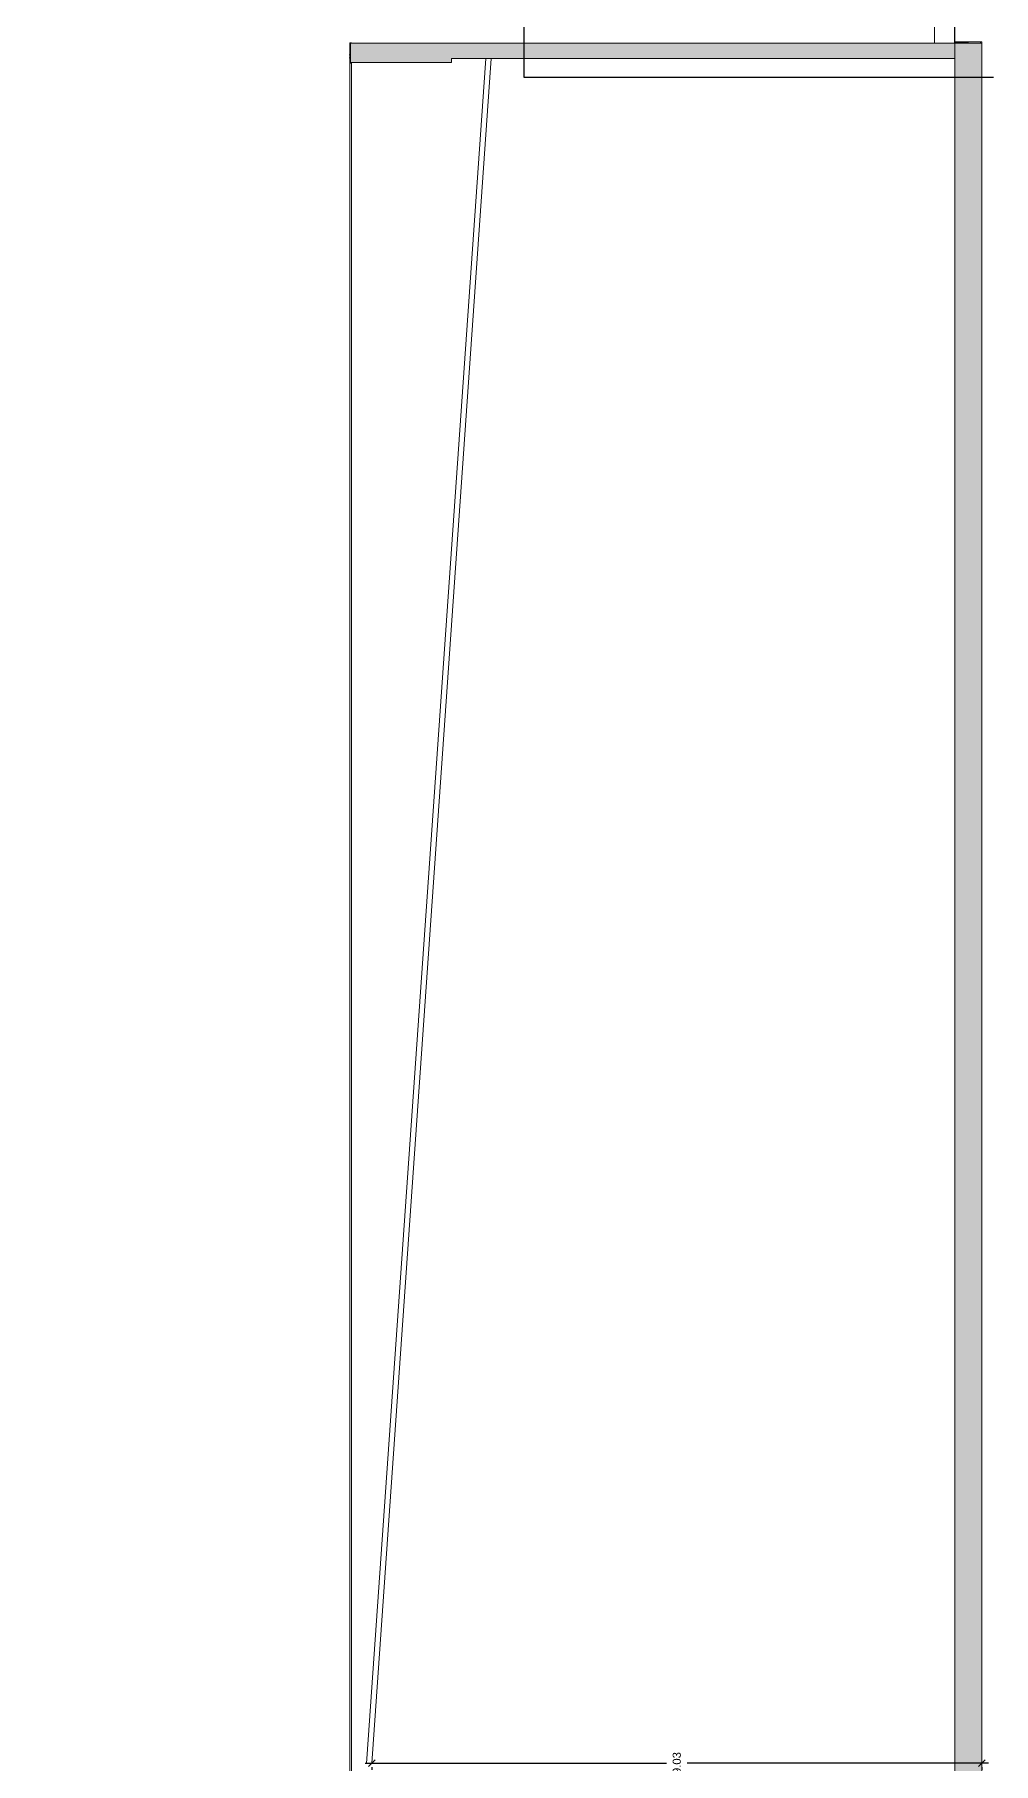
# Model space of a CAD drawing. Header units: millimetres. Extents: x -32 to 1412, y -324 to 2887.
# Drawn here: x 934.94 to 949.14, y 1879.95 to 1905.55 of the extents above; entities that cross this region are included whole.
import ezdxf

# ---------------------------------------------------------------- set-up
doc = ezdxf.new("R2010")
doc.units = ezdxf.units.MM
doc.header["$LTSCALE"] = 0.5
doc.header["$PDMODE"] = 3
doc.layers.get('0').update_dxf_attribs({"linetype": 'CONTINUOUS'})
doc.layers.get('DEFPOINTS').update_dxf_attribs({"linetype": 'CONTINUOUS'})
doc.layers.add('_Detalhes', color=7, linetype='CONTINUOUS', lineweight=5, true_color=0x00a600)
for name, color, linetype, lineweight in [('Arq_Coberturas', 7, 'CONTINUOUS', 5), ('Arq_Coberturas C', 7, 'CONTINUOUS', 15), ('Arq_Paredes', 7, 'CONTINUOUS', 5), ('Arq_Paredes_C', 7, 'CONTINUOUS', 9), ('Arq_pavimentos', 7, 'CONTINUOUS', 5), ('Arq_Pavimentos C', 7, 'CONTINUOUS', 9), ('quadros eletricos', 3, 'CONTINUOUS', 30), ('Top_Parques estacionamento', 7, 'CONTINUOUS', 5)]:
    doc.layers.add(name, color=color, linetype=linetype, lineweight=lineweight)
doc.styles.add('ARIAL', font='arial.ttf')
doc.dimstyles.new('1-100 Small', dxfattribs={"dimtxt": 0.12, "dimasz": 0.1, "dimexe": 0.1, "dimexo": 0.0625, "dimgap": 0.09, "dimtad": 0, "dimtih": 1, "dimtoh": 1, "dimzin": 0, "dimdsep": 46, "dimtxsty": 'ARIAL', "dimblk1": 'OBLIQUE', "dimblk2": 'OBLIQUE', "dimsah": 1, "dimcen": 0.09, "dimdle": 0.1, "dimadec": 0, "dimazin": 0, "dimtfac": 1, "dimtofl": 0, "dimtmove": 0, "dimatfit": 3, "dimldrblk": 'OBLIQUE', "dimfxl": 1, "dimtolj": 1, "dimtzin": 0, "dimarcsym": 0})

# ---------------------------------------------------------------- blocks, each defined once
blk = doc.blocks.new('Basic Wall _ Ext Cha 390 - Chapa18_isolamento60_Madres300_chapa18-PLAT - ___-374012-A')
at = {"layer": 'Arq_Paredes'}
h = blk.add_hatch(dxfattribs=at)
h.set_pattern_fill('FP_1', color=256, style=0, pattern_type=2)
h.set_pattern_definition([(45, (47.657, 6.95), (-0.1414214, 0.1414214), []), (135, (47.657, 6.95), (-0.1414214, -0.1414214), [])])
h.paths.add_polyline_path([(73.242, 8.932), (73.244, 8.94), (73.244, 8.955), (73.544, 8.957), (73.544, 8.96), (73.242, 8.955), (73.242, 8.936)], flags=0)
at = {"layer": 'Arq_Paredes_C'}
for p, q in [((73.546, 8.96), (73.242, 8.957)), ((73.242, 8.957), (73.242, 8.932)), ((73.242, 8.932), (73.249, 8.939)), ((73.244, 8.955), (73.544, 8.958)), ((73.244, 8.936), (73.244, 8.955)), ((73.248, 8.94), (73.244, 8.936)), ((73.249, 8.939), (73.248, 8.94)), ((73.541, 8.94), (73.539, 8.939)), ((73.539, 8.939), (73.546, 8.932)), ((73.544, 8.936), (73.541, 8.94)), ((73.544, 8.958), (73.544, 8.936)), ((73.546, 8.932), (73.546, 8.96))]:
    blk.add_line(p, q, dxfattribs=at)
blk = doc.blocks.new('Basic Wall _ Ext Cha 390 - Chapa18_isolamento60_Madres300_chapa18-PLAT - ___-374102-A')
at = {"layer": 'Arq_Paredes'}
for p, q in [((73.546, 8.96), (22.817, 8.96)), ((73.242, 8.957), (22.817, 8.957)), ((73.242, 8.932), (22.817, 8.932)), ((73.242, 8.932), (73.249, 8.939)), ((73.248, 8.94), (73.244, 8.936)), ((73.248, 8.94), (73.244, 8.94)), ((73.249, 8.939), (73.246, 8.939)), ((73.249, 8.939), (73.248, 8.94)), ((73.541, 8.94), (73.539, 8.939)), ((73.539, 8.939), (73.546, 8.932)), ((73.546, 8.932), (73.539, 8.932)), ((73.544, 8.936), (73.541, 8.94)), ((73.544, 8.936), (73.541, 8.936))]:
    blk.add_line(p, q, dxfattribs=at)
blk = doc.blocks.new('Lugar de estacionamento - 5 x2_5 mm - 90 graus-380267-A')
at = {"layer": 'Top_Parques estacionamento'}
for p, q in [((73.539, 0.003), (75.385, 0.003)), ((73.539, 0), (73.56, 0))]:
    blk.add_line(p, q, dxfattribs=at)
blk = doc.blocks.new('_OBLIQUE')
at = {"color": 0, "linetype": 'ByBlock'}
blk.add_line((-0.5, -0.5), (0.5, 0.5), dxfattribs=at)
blk = doc.blocks.new('*D20')
at = {"layer": 'DEFPOINTS', "color": 0, "ltscale": 10}
for p in [(939.931, 1879.955), (948.962, 1879.955), (948.962, 1879.955)]:
    blk.add_point(p, dxfattribs=at)
at = {"layer": 'quadros eletricos', "color": 0, "lineweight": -2, "ltscale": 10}
for p, q in [((939.831, 1879.955), (944.295, 1879.955)), ((939.931, 1879.892), (939.931, 1879.855)), ((949.062, 1879.955), (944.598, 1879.955)), ((948.962, 1879.892), (948.962, 1879.855))]:
    blk.add_line(p, q, dxfattribs=at)
at = {"layer": 'quadros eletricos', "color": 0, "lineweight": -2, "ltscale": 10, "xscale": 0.1, "yscale": 0.1, "zscale": 0.1}
for p, rotation in [((939.931, 1879.955), 179.9999999999995), ((948.962, 1879.955), 359.9999999999996)]:
    blk.add_blockref('_OBLIQUE', p, dxfattribs=dict(at, rotation=rotation))
at = {"layer": 'quadros eletricos', "color": 0, "ltscale": 10, "insert": (944.446, 1879.955), "char_height": 0.12, "attachment_point": 5, "rotation": 90, "style": 'ARIAL'}
blk.add_mtext('\\A1;9.03', dxfattribs=at)

msp = doc.modelspace()

# ---------------------------------------------------------------- hatches: boundary and pattern name
at = {"layer": 'Arq_Paredes'}
for points in [[(941.112, 1905.138), (941.112, 1905.424), (939.612, 1905.424), (939.612, 1905.138), (939.625, 1905.138)], [(946.362, 1905.424), (941.112, 1905.424), (941.112, 1905.198), (946.362, 1905.198)], [(948.562, 1905.424), (946.362, 1905.423), (946.362, 1905.198), (948.562, 1905.198), (948.562, 1905.424)]]:
    msp.add_hatch(color=256, dxfattribs=at).paths.add_polyline_path(points, flags=0)
at = {"layer": 'Arq_pavimentos'}
for points in [[(948.762, 1905.424), (948.762, 1905.445), (948.562, 1905.445), (948.562, 1905.424)], [(948.962, 1900.338), (948.962, 1905.424), (948.562, 1905.424), (948.562, 1854.702), (948.962, 1854.702), (948.962, 1893.406)]]:
    msp.add_hatch(color=256, dxfattribs=at).paths.add_polyline_path(points, flags=0)

# ---------------------------------------------------------------- linework, layer by layer
at = {"layer": '_Detalhes'}
for p, q in [((948.562, 1907.27), (948.562, 1905.445)), ((948.562, 1905.445), (948.962, 1905.445)), ((948.962, 1905.445), (948.962, 1851.813))]:
    msp.add_line(p, q, dxfattribs=at)
at = {"layer": 'Arq_Coberturas'}
for p, q in [((941.617, 1905.198), (939.85, 1879.95)), ((941.698, 1905.198), (939.931, 1879.955))]:
    msp.add_line(p, q, dxfattribs=at)
at = {"layer": 'Arq_Coberturas C'}
msp.add_line((941.698, 1905.198), (941.617, 1905.198), dxfattribs=at)
at = {"layer": 'Arq_Paredes'}
for p, q in [((948.262, 1907.27), (948.262, 1905.424)), ((939.612, 1905.138), (939.612, 1905.129))]:
    msp.add_line(p, q, dxfattribs=at)
at = {"layer": 'Arq_Paredes_C'}
for p, q in [((948.562, 1905.424), (939.612, 1905.424)), ((939.612, 1905.424), (939.612, 1905.138)), ((939.612, 1905.138), (941.112, 1905.138)), ((941.112, 1905.198), (948.562, 1905.198)), ((941.112, 1905.138), (941.112, 1905.198))]:
    msp.add_line(p, q, dxfattribs=at)
at = {"layer": 'Arq_pavimentos'}
msp.add_line((948.942, 1905.445), (948.942, 1905.424), dxfattribs=at)
at = {"layer": 'Arq_Pavimentos C'}
for p, q in [((948.562, 1905.445), (948.562, 1854.702)), ((948.962, 1905.424), (948.562, 1905.424)), ((948.562, 1905.423), (948.762, 1905.423)), ((948.762, 1905.423), (948.762, 1905.445))]:
    msp.add_line(p, q, dxfattribs=at)
at = {"layer": 'quadros eletricos'}
msp.add_lwpolyline([(948.562, 1957.005), (935.888, 1957.005), (934.951, 1944.849), (935.844, 1932.204), (934.935, 1919.269), (935.939, 1906.309), (942.18, 1906.309), (942.18, 1904.922), (949.135, 1904.922)], dxfattribs=at)

# ---------------------------------------------------------------- block references
at = {"layer": 'Arq_Paredes', "rotation": 89.99999999999955}
for name in ['Basic Wall _ Ext Cha 390 - Chapa18_isolamento60_Madres300_chapa18-PLAT - ___-374012-A', 'Basic Wall _ Ext Cha 390 - Chapa18_isolamento60_Madres300_chapa18-PLAT - ___-374102-A']:
    msp.add_blockref(name, (948.562, 1831.885), dxfattribs=at)
at = {"layer": 'Top_Parques estacionamento', "rotation": 89.99999999999955}
msp.add_blockref('Lugar de estacionamento - 5 x2_5 mm - 90 graus-380267-A', (948.562, 1831.885), dxfattribs=at)

# ---------------------------------------------------------------- dimensions: what is measured, and where the dimension line sits
at = {"layer": 'quadros eletricos', "ltscale": 10}
dim = msp.add_linear_dim(base=(948.962, 1879.955), p1=(939.931, 1879.955), p2=(948.962, 1879.955), angle=180, dimstyle='1-100 Small', dxfattribs=at)
dim.commit()
dim.dimension.update_dxf_attribs({"geometry": '*D20', "text_midpoint": (944.446, 1879.955)})

doc.saveas('drawing.dxf')
